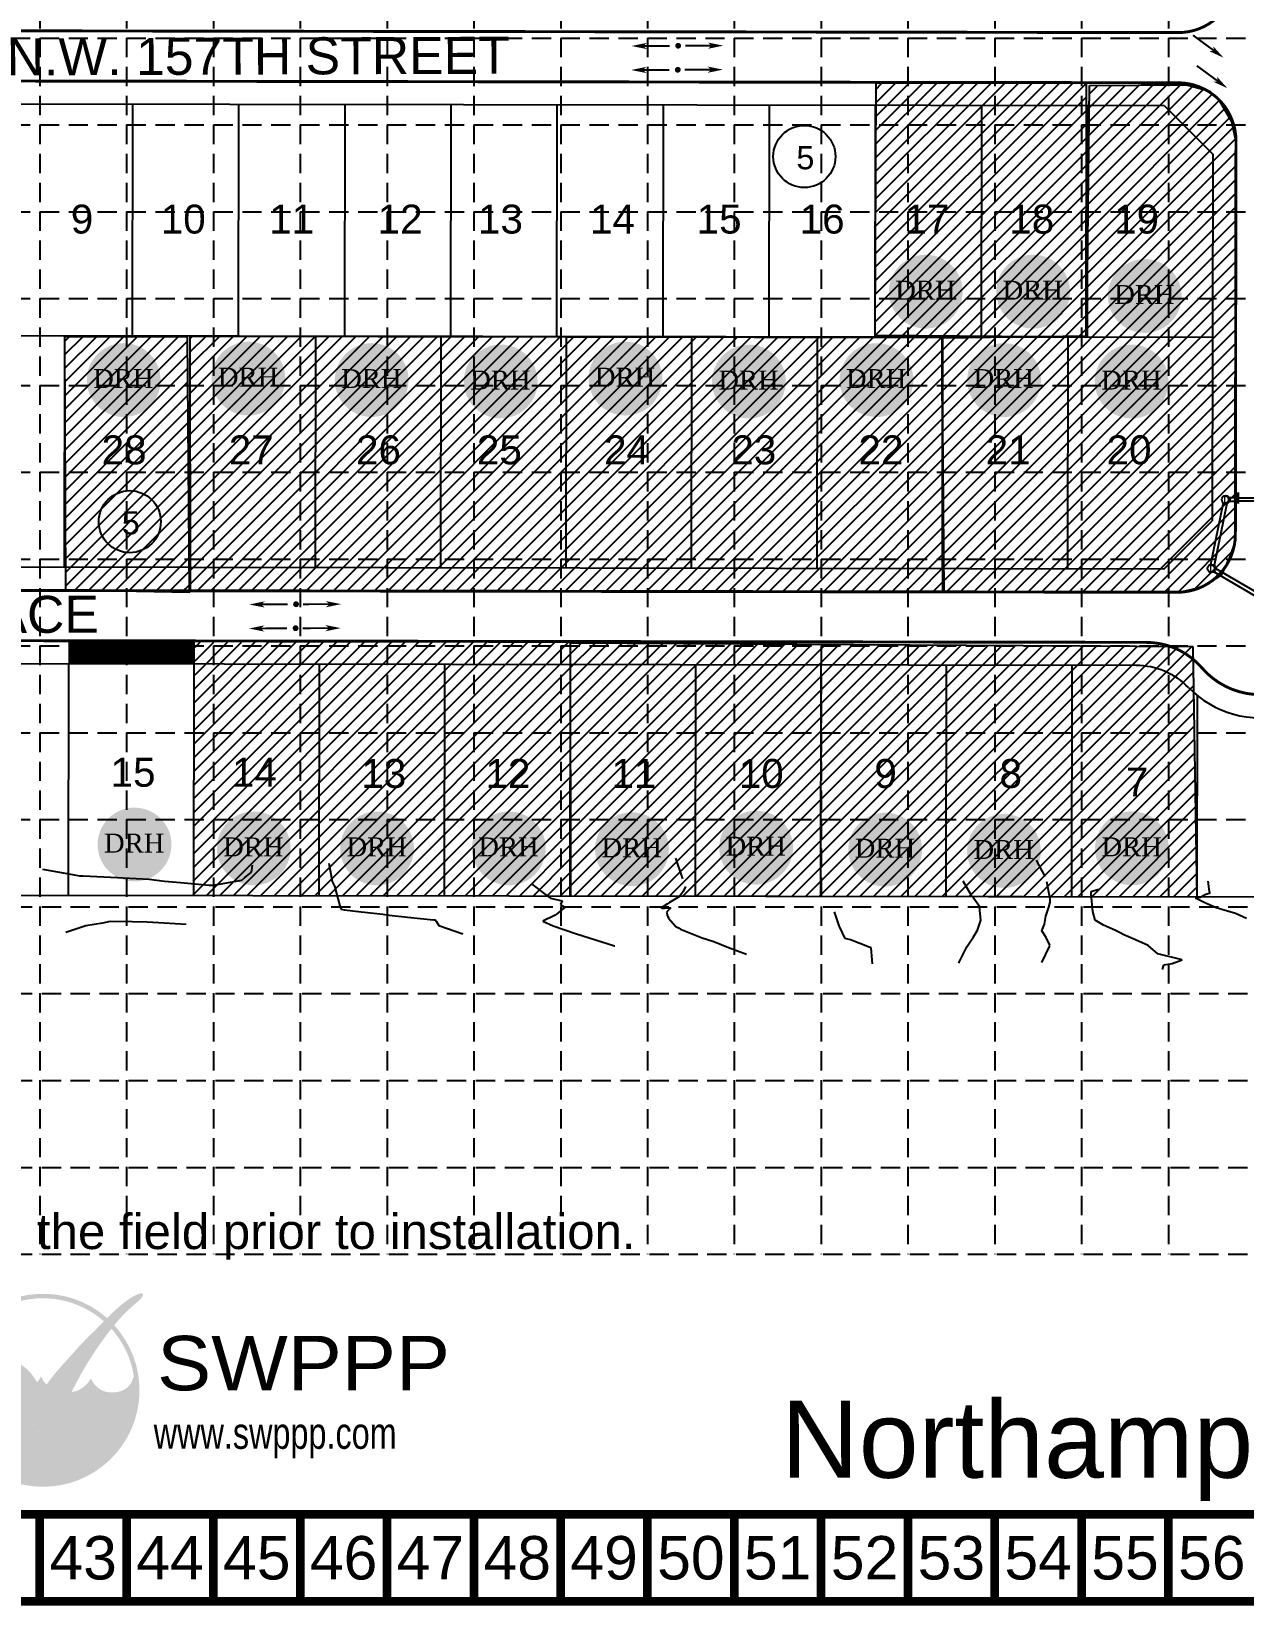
# Model space of a CAD drawing. Extents: x 626 to 3511, y 2890 to 4695.
# Drawn here: x 2559 to 3188, y 2890 to 3706 of the extents above; entities that cross this region are included whole.
import ezdxf
from ezdxf.enums import TextEntityAlignment as Align

# ---------------------------------------------------------------- set-up
doc = ezdxf.new("R2010")
doc.units = 0
doc.header["$LTSCALE"] = 100
doc.header["$MEASUREMENT"] = 0
doc.linetypes.add('HIDDEN', pattern=[0.375, 0.25, -0.125])
doc.layers.get('0').update_dxf_attribs({"linetype": 'CONTINUOUS'})
for name, color, linetype in [('$-BNDY2', 4, 'CONTINUOUS'), ('$-LOTS', 4, 'CONTINUOUS'), ('BASE', 7, 'CONTINUOUS'), ('DG-XCONTOURS', 9, 'CONTINUOUS'), ('DG-XIDX_CONTOURS', 2, 'CONTINUOUS'), ('DR HORTON LOGO', 1, 'CONTINUOUS'), ('EROSION CONTROL BLANKET', 94, 'CONTINUOUS'), ('FGC-STNAMES', 7, 'CONTINUOUS'), ('GRID', 254, 'HIDDEN'), ('LEGEND', 7, 'CONTINUOUS'), ('LOGO', 7, 'CONTINUOUS'), ('P-P', 3, 'CONTINUOUS'), ('PDG-ARROWS', 250, 'CONTINUOUS'), ('PSW-LOTNUM', 7, 'CONTINUOUS'), ('PSWDG-XSD', 201, 'CONTINUOUS'), ('SODDED LOT', 2, 'CONTINUOUS')]:
    doc.layers.add(name, color=color, linetype=linetype)
doc.layers.get('0').freeze()
doc.styles.add('DRHorton', font='dutcheb.ttf')
doc.styles.add("L200'", font='ARIAL.TTF', dxfattribs={"height": 0.001969})
doc.styles.add('LOGO1', font='ROCKEB.TTF', dxfattribs={"height": 25})
doc.styles.add('ROMANS', font='romans.shx', dxfattribs={"width": 0.67})
doc.styles.get("Standard").update_dxf_attribs({"font": 'ARIAL.TTF'})

# ---------------------------------------------------------------- blocks, each defined once
blk = doc.blocks.new('DRHorton')
h = blk.add_hatch(color=1)
h.paths.add_polyline_path([(78.7, 25.78, 1), (40.43, 25.78, 1)])
h.paths.add_polyline_path([(42.33, 17.91), (76.5, 17.91), (76.5, 34.87), (42.33, 34.87)], flags=24)
at = {"layer": 'BASE', "color": 176, "style": 'DRHorton'}
blk.add_text('DRH', height=9.814, dxfattribs=at).set_placement((59.39, 21.64), align=Align.CENTER)
blk = doc.blocks.new('A$C11115995')
at = {"const_width": 1}
blk.add_lwpolyline([(1.63, 19.75), (1.63, 5)], dxfattribs=at)
blk.add_solid([(1.63, 0), (0, 8), (3.25, 8), (1.63, 6)])
blk = doc.blocks.new('new block')
at = {"layer": 'PDG-ARROWS', "color": 7, "const_width": 1.5, "elevation": 21364}
for points in [[(2893.93, 3698.17, 1), (2895.32, 3698.72, 1)], [(2893.71, 3685.73, 1), (2895.11, 3686.27, 1)], [(2695.85, 3408.77, 1), (2697.25, 3409.32, 1)], [(2695.63, 3396.33, 1), (2697.03, 3396.88, 1)]]:
    blk.add_lwpolyline(points, format="xyb", close=True, dxfattribs=at)
at = {"layer": 'PDG-ARROWS', "color": 7}
for p, rotation in [((2870.46, 3699.95, 21364), 270.1743983256627), ((2918.03, 3696.89, 21364), 90.17439832566268), ((2870.24, 3687.5, 21364), 270.1743983256627), ((2917.81, 3684.44, 21364), 90.17439832566268), ((2672.38, 3410.55, 21364), 270.1743983256627), ((2719.95, 3407.49, 21364), 90.17439832566268), ((2672.16, 3398.1, 21364), 270.1743983256627), ((2719.73, 3395.05, 21364), 90.17439832566268)]:
    blk.add_blockref('A$C11115995', p, dxfattribs=dict(at, rotation=rotation))
blk = doc.blocks.new('new logo')
at = {"layer": 'LOGO'}
h = blk.add_hatch(color=170, dxfattribs=at)
h.paths.add_polyline_path([(67.43, 44.06), (66.82, 44.7), (66.35, 45.25), (65.96, 45.76), (65.54, 46.4), (65.09, 47.19), (64.7, 47.94), (64.44, 48.47), (64.18, 49.02), (63.92, 49.58), (63.67, 50.15), (63.31, 50.99), (62.9, 52), (62.6, 52.78), (62.42, 53.27), (62.25, 53.75), (62.07, 54.23), (61.88, 54.72), (61.69, 55.22), (61.48, 55.74), (61.26, 56.27), (61.03, 56.81), (60.78, 57.37), (60.52, 57.93), (60.25, 58.5), (59.96, 59.07), (59.66, 59.64), (59.34, 60.2), (59.02, 60.77), (58.68, 61.32), (58.34, 61.87), (57.99, 62.4), (57.64, 62.91), (57.29, 63.4), (56.95, 63.87), (56.61, 64.32), (56.27, 64.74), (55.93, 65.14), (55.58, 65.53), (55.23, 65.91), (54.91, 66.23), (53.98, 66.22), (52.92, 66.33), (52.05, 66.5), (51.45, 66.64), (50.85, 66.81), (50.26, 67.01), (49.41, 67.35), (48.33, 67.91), (47.34, 68.56), (46.46, 69.26), (45.69, 70.02), (45.01, 70.79), (44.44, 71.52), (43.98, 72.16), (43.6, 72.69), (43.42, 72.95), (43.25, 73.18), (43.1, 73.38), (42.96, 73.53), (42.85, 73.65), (42.75, 73.73), (42.66, 73.76), (42.59, 73.76), (42.53, 73.71), (42.48, 73.63), (42.43, 73.52), (42.38, 73.38), (42.33, 73.22), (42.19, 72.76), (41.96, 72.1), (41.67, 71.46), (41.36, 70.91), (40.98, 70.34), (40.53, 69.77), (40.01, 69.21), (39.42, 68.67), (38.77, 68.17), (38.06, 67.7), (37.31, 67.27), (36.53, 66.9), (35.73, 66.59), (34.88, 66.34), (33.96, 66.14), (32.97, 65.99), (31.89, 65.9), (30.76, 65.86), (29.65, 65.89), (28.59, 65.97), (27.62, 66.13), (26.71, 66.36), (25.83, 66.67), (24.95, 67.08), (24.08, 67.58), (23.21, 68.18), (22.36, 68.88), (21.76, 69.47), (21.37, 69.89), (20.98, 70.36), (20.61, 70.88), (20.24, 71.46), (19.89, 72.13), (19.54, 72.89), (19.19, 73.77), (18.85, 74.77, -0.595729), (106.28, 106.77), (106.97, 107.48), (107.53, 108.05), (108.12, 108.64, 37.93689), (112.29, 104.53), (112.05, 104.24), (111.57, 103.66), (111.09, 103.06), (110.61, 102.47, -0.146449), (123.57, 75.01), (123.33, 74.47), (123.13, 73.97), (122.94, 73.5), (122.77, 73.07), (122.51, 72.4), (122.22, 71.72), (121.9, 71.1), (121.52, 70.53), (121.11, 70), (120.66, 69.51), (120.15, 69.03), (119.62, 68.57), (119.04, 68.14), (118.44, 67.73), (117.81, 67.36), (117.15, 67.03), (116.47, 66.74), (115.76, 66.49), (115.03, 66.28), (114.28, 66.11), (113.5, 65.97), (112.72, 65.88), (111.92, 65.82), (111.11, 65.8), (110.29, 65.82), (109.44, 65.89), (108.56, 66.01), (107.66, 66.19), (106.75, 66.43), (105.88, 66.73), (105.05, 67.1), (104.26, 67.53), (103.5, 68.04), (102.78, 68.61), (102.07, 69.26), (101.4, 69.96), (100.78, 70.68), (100.24, 71.38), (99.83, 72.02), (99.55, 72.52), (99.4, 72.79), (99.26, 73.03), (99.13, 73.24), (99.02, 73.4), (98.92, 73.52), (98.82, 73.58), (98.72, 73.6), (98.63, 73.58), (98.54, 73.51), (98.45, 73.42), (98.36, 73.3), (98.26, 73.16), (98.17, 73), (98.06, 72.83), (97.8, 72.39), (97.42, 71.81), (96.93, 71.14), (96.41, 70.55), (95.93, 70.06), (95.41, 69.58), (94.84, 69.11), (94.21, 68.65), (93.52, 68.19), (92.75, 67.74), (91.9, 67.28), (90.95, 66.85), (90.08, 66.57), (89.39, 66.39), (88.62, 66.22), (87.78, 66.08), (87.59, 65.61), (87.38, 65.07), (87.13, 64.45), (86.86, 63.76), (86.57, 63), (86.26, 62.19), (85.94, 61.33), (85.6, 60.44), (85.25, 59.53), (84.91, 58.59), (84.56, 57.66), (84.21, 56.72), (83.87, 55.8), (83.53, 54.89), (83.21, 54.02), (82.9, 53.18), (82.61, 52.38), (82.34, 51.64), (82.09, 50.96), (81.86, 50.33), (81.65, 49.76), (81.33, 48.95), (80.94, 48.06), (80.54, 47.29), (80.1, 46.58), (79.62, 45.94), (79.13, 45.36), (78.61, 44.81), (78.1, 44.32), (77.57, 43.87), (77.04, 43.47), (76.48, 43.12), (75.9, 42.81), (75.31, 42.55), (74.58, 42.28), (73.74, 42.05), (72.97, 41.94), (72.25, 41.93), (71.55, 42.04), (70.87, 42.22), (70.06, 42.5), (69.36, 42.77), (68.67, 43.11), (68.04, 43.53)])
h.paths.add_polyline_path([(71.76, 72.04), (70.7, 73.9), (70.07, 75.23), (69.69, 74.29), (68.67, 72.59), (67.85, 71.67), (67.95, 71.51), (68.11, 71.24), (68.27, 70.99), (68.41, 70.76), (68.55, 70.55), (68.68, 70.37), (68.8, 70.21), (68.92, 70.07), (69.04, 69.95), (69.15, 69.84), (69.26, 69.75), (69.37, 69.67), (69.48, 69.59), (69.59, 69.52), (69.7, 69.46), (69.82, 69.41), (69.94, 69.36), (70.05, 69.32), (70.17, 69.28), (70.29, 69.25), (70.41, 69.22), (70.53, 69.2), (70.64, 69.18), (70.76, 69.17), (70.88, 69.16), (71, 69.15), (71.11, 69.15), (71.22, 69.16), (71.33, 69.17), (71.44, 69.19), (71.54, 69.21), (71.64, 69.24), (71.74, 69.27), (71.84, 69.31), (71.94, 69.35), (72.04, 69.4), (72.14, 69.45), (72.24, 69.51), (72.35, 69.58), (72.45, 69.65), (72.56, 69.72), (72.67, 69.81), (72.78, 69.9), (72.89, 70), (73, 70.1), (73.11, 70.21), (73.22, 70.34), (73.3, 70.42), (72.52, 71.08)], flags=17)
blk.add_hatch(color=240, dxfattribs=at).paths.add_polyline_path([(117.73, 117.3), (118.86, 118.16), (119.82, 118.88), (120.63, 119.47), (121.31, 119.95), (121.89, 120.34), (122.37, 120.64), (122.78, 120.89), (123.13, 121.1), (123.45, 121.27), (123.73, 121.42), (123.99, 121.55), (124.22, 121.67), (124.44, 121.77), (124.65, 121.85), (124.84, 121.93), (125.03, 122.01), (125.21, 122.09), (125.4, 122.16), (125.58, 122.23), (125.76, 122.3), (125.93, 122.37), (126.1, 122.44), (126.26, 122.49), (126.41, 122.55), (126.56, 122.6), (126.69, 122.64), (126.82, 122.67), (126.95, 122.71), (127.06, 122.73), (127.18, 122.76), (127.29, 122.78), (127.39, 122.79), (127.5, 122.8), (127.6, 122.81), (127.7, 122.82), (127.79, 122.82), (127.89, 122.82), (127.98, 122.82), (128.06, 122.81), (128.14, 122.8), (128.22, 122.79), (128.29, 122.78), (128.35, 122.76), (128.42, 122.74), (128.47, 122.72), (128.52, 122.7), (128.57, 122.67), (128.62, 122.64), (128.65, 122.61), (128.69, 122.57), (128.72, 122.53), (128.75, 122.49), (128.77, 122.44), (128.79, 122.39), (128.81, 122.34), (128.82, 122.28), (128.83, 122.21), (128.84, 122.14), (128.84, 122.07), (128.84, 122), (128.83, 121.92), (128.82, 121.84), (128.81, 121.76), (128.79, 121.68), (128.77, 121.6), (128.74, 121.52), (128.7, 121.44), (128.66, 121.35), (128.61, 121.26), (128.56, 121.16), (128.5, 121.06), (128.43, 120.95), (128.35, 120.83), (128.27, 120.7), (128.18, 120.57), (128.08, 120.42), (127.96, 120.27), (127.85, 120.12), (127.71, 119.96), (127.57, 119.79), (127.42, 119.62), (127.25, 119.44), (127.06, 119.24), (126.84, 119.03), (126.58, 118.79), (126.28, 118.52), (125.94, 118.21), (125.54, 117.86), (125.08, 117.47), (124.58, 117.04), (124.04, 116.57), (123.48, 116.08), (122.89, 115.57), (122.3, 115.05), (121.71, 114.53), (121.13, 114.01), (120.58, 113.5), (120.04, 112.99), (119.52, 112.49), (119.01, 111.99), (118.51, 111.49), (118.02, 110.99), (117.53, 110.47), (117.03, 109.94), (116.53, 109.4), (116.03, 108.85), (115.52, 108.29), (115.02, 107.71), (114.51, 107.14), (114.01, 106.56), (113.51, 105.98), (113.02, 105.4), (112.54, 104.82), (112.05, 104.24), (111.57, 103.66), (111.09, 103.06), (110.59, 102.44), (110.09, 101.8), (109.56, 101.13), (109.02, 100.43), (108.45, 99.68), (107.87, 98.9), (107.27, 98.1), (106.66, 97.27), (106.04, 96.43), (105.43, 95.59), (104.82, 94.74), (104.23, 93.91), (103.65, 93.08), (103.08, 92.27), (102.52, 91.46), (101.97, 90.65), (101.42, 89.84), (100.87, 89.01), (100.32, 88.18), (99.77, 87.33), (99.2, 86.45), (98.63, 85.56), (98.06, 84.66), (97.5, 83.76), (96.94, 82.87), (96.4, 81.99), (95.88, 81.13), (95.38, 80.29), (94.91, 79.49), (94.46, 78.72), (94.03, 77.96), (93.61, 77.23), (93.21, 76.5), (92.81, 75.77), (92.41, 75.04), (92.01, 74.29), (91.6, 73.54), (91.18, 72.77), (90.78, 72.02), (90.38, 71.27), (90, 70.56), (89.64, 69.88), (89.31, 69.25), (89.01, 68.69), (88.75, 68.19), (88.53, 67.74), (88.33, 67.32), (88.15, 66.92), (87.97, 66.52), (87.78, 66.08), (87.59, 65.61), (87.38, 65.07), (87.13, 64.45), (86.86, 63.76), (86.57, 63), (86.26, 62.19), (85.94, 61.33), (85.6, 60.44), (85.25, 59.53), (84.91, 58.59), (84.56, 57.66), (84.21, 56.72), (83.87, 55.8), (83.53, 54.89), (83.21, 54.02), (82.9, 53.18), (82.61, 52.38), (82.34, 51.64), (82.09, 50.96), (81.86, 50.33), (81.65, 49.76), (81.44, 49.23), (81.24, 48.75), (81.04, 48.29), (80.84, 47.87), (80.64, 47.48), (80.43, 47.11), (80.2, 46.75), (79.97, 46.41), (79.73, 46.09), (79.49, 45.78), (79.24, 45.49), (78.99, 45.21), (78.74, 44.95), (78.48, 44.69), (78.23, 44.45), (77.97, 44.21), (77.71, 43.99), (77.44, 43.78), (77.17, 43.58), (76.9, 43.39), (76.62, 43.21), (76.33, 43.04), (76.04, 42.89), (75.75, 42.75), (75.45, 42.62), (75.16, 42.5), (74.87, 42.39), (74.58, 42.29), (74.3, 42.2), (74.02, 42.13), (73.75, 42.07), (73.49, 42.02), (73.23, 41.98), (72.98, 41.95), (72.73, 41.94), (72.49, 41.93), (72.24, 41.94), (72.01, 41.97), (71.77, 42), (71.53, 42.05), (71.3, 42.11), (71.06, 42.17), (70.83, 42.24), (70.59, 42.32), (70.35, 42.4), (70.12, 42.48), (69.88, 42.57), (69.64, 42.66), (69.4, 42.76), (69.16, 42.87), (68.93, 42.98), (68.69, 43.11), (68.47, 43.25), (68.25, 43.39), (68.04, 43.55), (67.83, 43.72), (67.62, 43.9), (67.42, 44.09), (67.22, 44.28), (67.03, 44.49), (66.83, 44.69), (66.64, 44.9), (66.45, 45.13), (66.26, 45.36), (66.06, 45.62), (65.86, 45.91), (65.65, 46.23), (65.43, 46.59), (65.2, 47), (64.96, 47.45), (64.7, 47.94), (64.44, 48.47), (64.18, 49.02), (63.92, 49.58), (63.67, 50.15), (63.43, 50.71), (63.2, 51.26), (62.99, 51.78), (62.79, 52.29), (62.6, 52.78), (62.42, 53.27), (62.25, 53.75), (62.07, 54.23), (61.88, 54.72), (61.69, 55.22), (61.48, 55.74), (61.26, 56.27), (61.03, 56.81), (60.78, 57.37), (60.52, 57.93), (60.25, 58.5), (59.96, 59.07), (59.66, 59.64), (59.34, 60.2), (59.02, 60.77), (58.68, 61.32), (58.34, 61.87), (57.99, 62.4), (57.64, 62.91), (57.29, 63.4), (56.95, 63.87), (56.61, 64.32), (56.27, 64.74), (55.93, 65.14), (55.58, 65.53), (55.23, 65.91), (54.86, 66.28), (54.49, 66.65), (54.09, 67.01), (53.68, 67.39), (53.25, 67.76), (52.81, 68.14), (52.35, 68.52), (51.89, 68.9), (51.42, 69.28), (50.95, 69.66), (50.48, 70.04), (50.01, 70.41), (49.54, 70.78), (49.09, 71.13), (48.65, 71.47), (48.24, 71.8), (47.84, 72.11), (47.47, 72.4), (47.14, 72.66), (46.83, 72.9), (46.56, 73.11), (46.32, 73.3), (46.11, 73.47), (45.92, 73.63), (45.75, 73.78), (45.6, 73.92), (45.46, 74.05), (45.34, 74.18), (45.23, 74.31), (45.13, 74.44), (45.04, 74.56), (44.96, 74.69), (44.9, 74.82), (44.84, 74.96), (44.8, 75.1), (44.76, 75.24), (44.73, 75.39), (44.72, 75.54), (44.71, 75.69), (44.7, 75.84), (44.71, 75.99), (44.72, 76.15), (44.75, 76.3), (44.78, 76.45), (44.81, 76.6), (44.86, 76.75), (44.92, 76.9), (44.99, 77.06), (45.07, 77.23), (45.17, 77.4), (45.29, 77.59), (45.42, 77.8), (45.57, 78.01), (45.73, 78.24), (45.91, 78.48), (46.11, 78.73), (46.32, 78.99), (46.55, 79.26), (46.8, 79.54), (47.06, 79.83), (47.33, 80.13), (47.62, 80.43), (47.91, 80.73), (48.21, 81.04), (48.52, 81.34), (48.84, 81.64), (49.16, 81.93), (49.48, 82.21), (49.79, 82.48), (50.1, 82.74), (50.41, 82.98), (50.7, 83.21), (50.98, 83.42), (51.24, 83.62), (51.49, 83.79), (51.7, 83.95), (51.9, 84.08), (52.08, 84.19), (52.25, 84.29), (52.4, 84.38), (52.55, 84.45), (52.68, 84.51), (52.82, 84.56), (52.95, 84.61), (53.08, 84.64), (53.21, 84.67), (53.34, 84.69), (53.47, 84.7), (53.6, 84.7), (53.72, 84.69), (53.85, 84.68), (53.97, 84.65), (54.1, 84.62), (54.22, 84.58), (54.35, 84.54), (54.48, 84.48), (54.61, 84.43), (54.74, 84.36), (54.88, 84.3), (55.02, 84.23), (55.17, 84.15), (55.34, 84.06), (55.51, 83.97), (55.7, 83.86), (55.91, 83.73), (56.14, 83.59), (56.4, 83.42), (56.68, 83.23), (56.99, 83.01), (57.32, 82.78), (57.67, 82.53), (58.03, 82.27), (58.4, 81.99), (58.79, 81.71), (59.18, 81.42), (59.57, 81.13), (59.97, 80.83), (60.37, 80.53), (60.76, 80.22), (61.15, 79.91), (61.54, 79.59), (61.91, 79.27), (62.28, 78.93), (62.64, 78.6), (62.98, 78.25), (63.32, 77.9), (63.65, 77.54), (63.97, 77.17), (64.29, 76.79), (64.6, 76.4), (64.91, 76.01), (65.22, 75.6), (65.52, 75.19), (65.82, 74.78), (66.11, 74.37), (66.39, 73.96), (66.66, 73.57), (66.91, 73.18), (67.15, 72.81), (67.37, 72.45), (67.58, 72.12), (67.77, 71.8), (67.95, 71.51), (68.11, 71.24), (68.27, 70.99), (68.41, 70.76), (68.55, 70.55), (68.68, 70.37), (68.8, 70.21), (68.92, 70.07), (69.04, 69.95), (69.15, 69.84), (69.26, 69.75), (69.37, 69.67), (69.48, 69.59), (69.59, 69.52), (69.7, 69.46), (69.82, 69.41), (69.94, 69.36), (70.05, 69.32), (70.17, 69.28), (70.29, 69.25), (70.41, 69.22), (70.53, 69.2), (70.64, 69.18), (70.76, 69.17), (70.88, 69.16), (71, 69.15), (71.11, 69.15), (71.22, 69.16), (71.33, 69.17), (71.44, 69.19), (71.54, 69.21), (71.64, 69.24), (71.74, 69.27), (71.84, 69.31), (71.94, 69.35), (72.04, 69.4), (72.14, 69.45), (72.24, 69.51), (72.35, 69.58), (72.45, 69.65), (72.56, 69.72), (72.67, 69.81), (72.78, 69.9), (72.89, 70), (73, 70.1), (73.11, 70.21), (73.22, 70.34), (73.34, 70.47), (73.46, 70.61), (73.58, 70.77), (73.72, 70.94), (73.85, 71.12), (74, 71.32), (74.15, 71.53), (74.32, 71.77), (74.5, 72.01), (74.68, 72.27), (74.88, 72.55), (75.09, 72.84), (75.32, 73.15), (75.56, 73.46), (75.82, 73.79), (76.09, 74.14), (76.37, 74.49), (76.67, 74.87), (76.99, 75.25), (77.32, 75.65), (77.66, 76.07), (78.02, 76.5), (78.39, 76.95), (78.77, 77.42), (79.18, 77.91), (79.6, 78.4), (80.03, 78.92), (80.49, 79.45), (80.96, 80), (81.46, 80.56), (81.97, 81.13), (82.5, 81.72), (83.04, 82.31), (83.59, 82.91), (84.14, 83.51), (84.68, 84.1), (85.22, 84.68), (85.74, 85.25), (86.24, 85.81), (86.73, 86.35), (87.2, 86.89), (87.67, 87.41), (88.13, 87.94), (88.59, 88.46), (89.06, 88.98), (89.53, 89.52), (90.01, 90.05), (90.5, 90.6), (91, 91.16), (91.52, 91.73), (92.06, 92.31), (92.61, 92.9), (93.18, 93.5), (93.77, 94.12), (94.38, 94.75), (95.01, 95.39), (95.64, 96.03), (96.28, 96.68), (96.92, 97.32), (97.56, 97.96), (98.19, 98.58), (98.8, 99.19), (99.39, 99.77), (99.96, 100.34), (100.52, 100.9), (101.07, 101.45), (101.61, 101.98), (102.14, 102.52), (102.66, 103.05), (103.19, 103.59), (103.72, 104.13), (104.25, 104.67), (104.78, 105.23), (105.32, 105.78), (105.86, 106.34), (106.41, 106.91), (106.97, 107.48), (107.53, 108.05), (108.11, 108.62), (108.69, 109.2), (109.27, 109.77), (109.86, 110.34), (110.45, 110.91), (111.04, 111.47), (111.62, 112.02), (112.2, 112.56), (112.77, 113.1), (113.35, 113.62), (113.95, 114.16), (114.58, 114.71), (115.26, 115.3), (116.01, 115.91), (116.82, 116.58)])
at = {"layer": 'LOGO', "style": 'LOGO1'}
for s, height, width, p in [('SWPPP', 31.324, 1.115, (136.96, 67.05)), ('www.swppp.com', 18.1118, 0.77, (135.01, 33.35))]:
    blk.add_text(s, height=height, dxfattribs=dict(at, width=width)).set_placement(p)

msp = doc.modelspace()

# ---------------------------------------------------------------- hatches: boundary and pattern name
at = {"layer": 'SODDED LOT'}
h = msp.add_hatch(dxfattribs=at)
h.set_pattern_fill('ANSI31', color=256, scale=40, style=0)
h.paths.add_polyline_path([(2997, 3678.88), (2996.49, 3548.42), (3106.05, 3547.65), (3106.26, 3679.18)])
h = msp.add_hatch(dxfattribs=at)
h.set_pattern_fill('ANSI31', color=256, scale=40, style=0)
h.paths.add_polyline_path([(3107.83, 3677.92), (3158.06, 3678.25), (3170.11, 3674.91), (3175.13, 3669.89), (3181.49, 3659.18), (3183.5, 3649.47), (3183.5, 3442.28), (3180.49, 3433.57), (3176.14, 3424.2), (3166.43, 3417.84), (3154.04, 3415.16), (3032.49, 3415.16), (3031.49, 3547.04), (3106.49, 3548.05)])
h = msp.add_hatch(dxfattribs=at)
h.set_pattern_fill('ANSI31', color=256, scale=40, style=0)
h.paths.add_polyline_path([(3031.35, 3547.21), (3031.55, 3415.27), (2641.89, 3416.07), (2641.73, 3548)])
h = msp.add_hatch(dxfattribs=at)
h.set_pattern_fill('ANSI31', color=256, scale=40, style=0)
h.paths.add_polyline_path([(2576.51, 3547.64), (2577.05, 3416.44), (2641.35, 3415.36), (2640.26, 3547.64)])
h = msp.add_hatch(dxfattribs=at)
h.set_pattern_fill('ANSI31', color=256, scale=40, style=0)
h.paths.add_polyline_path([(2838.66, 3390.21), (2644.34, 3389.35), (2643.22, 3258.37), (2838.3, 3257.94)])
h = msp.add_hatch(dxfattribs=at)
h.set_pattern_fill('ANSI31', color=256, scale=40, style=0)
h.paths.add_polyline_path([(3161.56, 3387), (2838.64, 3388.83), (2838.89, 3258), (3163.59, 3257.42)])

# ---------------------------------------------------------------- linework, layer by layer
at = {"layer": '$-BNDY2', "color": 7}
msp.add_line((3394.91, 3256.9), (1786.15, 3259.32), dxfattribs=at)
at = {"layer": '$-LOTS', "color": 7}
for p, q in [((3146.76, 3667.27), (2131.76, 3668.8)), ((2611.76, 3668.08), (2611.58, 3548.08)), ((2666.76, 3668), (2666.58, 3548)), ((2721.76, 3667.91), (2721.58, 3547.91)), ((2776.76, 3667.83), (2776.58, 3547.83)), ((2831.76, 3667.75), (2831.58, 3547.75)), ((2886.76, 3667.66), (2886.58, 3547.66)), ((2941.76, 3667.58), (2941.58, 3547.58)), ((2996.76, 3667.5), (2996.58, 3547.5)), ((3051.76, 3667.42), (3051.58, 3547.42)), ((3106.76, 3667.33), (3106.58, 3547.33)), ((3146.76, 3667.27), (3171.72, 3642.24)), ((3171.72, 3642.24), (3171.44, 3452.24)), ((3171.58, 3547.24), (2106.58, 3548.84)), ((2576.58, 3548.13), (2576.4, 3428.13)), ((2641.58, 3548.03), (2641.4, 3428.03)), ((2706.58, 3547.94), (2706.4, 3427.94)), ((2771.58, 3547.84), (2771.4, 3427.84)), ((2836.58, 3547.74), (2836.4, 3427.74)), ((2901.58, 3547.64), (2901.4, 3427.64)), ((2966.58, 3547.54), (2966.4, 3427.54)), ((3031.58, 3547.45), (3031.4, 3427.45)), ((3096.58, 3547.35), (3096.4, 3427.35)), ((3146.4, 3427.27), (3171.44, 3452.24)), ((3146.4, 3427.27), (2131.4, 3428.8)), ((3132.05, 3377.3), (2002.6, 3378.99)), ((2578.58, 3378.13), (2578.4, 3258.13)), ((2643.58, 3378.03), (2643.4, 3258.03)), ((2708.58, 3377.93), (2708.4, 3257.93)), ((2773.58, 3377.83), (2773.4, 3257.83)), ((2838.58, 3377.74), (2838.4, 3257.74)), ((2903.58, 3377.64), (2903.4, 3257.64)), ((2968.58, 3377.54), (2968.4, 3257.54)), ((3033.58, 3377.44), (3033.4, 3257.44)), ((3098.58, 3377.35), (3098.4, 3257.35)), ((3163.55, 3361.86), (3163.4, 3257.25))]:
    msp.add_line(p, q, dxfattribs=at)
for centre, radius, start, end in [((3196.36, 3402.2), 52, 224.34089, 45.48688), ((3132, 3339.3), 38, 44.34089, 89.91389)]:
    msp.add_arc(centre, radius, start, end, dxfattribs=at)
at = {"layer": 'BASE', "const_width": 4.5}
for points in [[(628.71, 2892.46), (3508.71, 2892.46), (3508.71, 4692.46), (628.71, 4692.46)], [(673.71, 2937.46), (3463.71, 2937.46), (3463.71, 4647.46), (673.71, 4647.46)]]:
    msp.add_lwpolyline(points, close=True, dxfattribs=at)
for points in [[(2563.71, 2892.46), (2563.71, 2937.46)], [(2608.71, 2892.46), (2608.71, 2937.46)], [(2653.71, 2892.46), (2653.71, 2937.46)], [(2698.71, 2892.46), (2698.71, 2937.46)], [(2743.71, 2892.46), (2743.71, 2937.46)], [(2788.71, 2892.46), (2788.71, 2937.46)], [(2833.71, 2892.46), (2833.71, 2937.46)], [(2878.71, 2892.46), (2878.71, 2937.46)], [(2923.71, 2892.46), (2923.71, 2937.46)], [(2968.71, 2892.46), (2968.71, 2937.46)], [(3013.71, 2892.46), (3013.71, 2937.46)], [(3058.71, 2892.46), (3058.71, 2937.46)], [(3103.71, 2892.46), (3103.71, 2937.46)], [(3148.71, 2892.46), (3148.71, 2937.46)]]:
    msp.add_lwpolyline(points, dxfattribs=at)
at = {"layer": 'DG-XCONTOURS', "color": 43}
for p, q in [((2565.11, 3271.71, 1153), (2580.72, 3268.93, 1153)), ((2673.25, 3269.98, 1153), (2673.58, 3271.05, 1153)), ((2673.58, 3271.05, 1153), (2674.02, 3273.78, 1153)), ((2713.52, 3274.94, 1153), (2715.27, 3265.38, 1153)), ((2893.23, 3277.41, 1151), (2896.94, 3266.76, 1151)), ((3084.85, 3267.95, 1148), (3080.31, 3276.36, 1148)), ((2580.72, 3268.93, 1153), (2584.36, 3268.36, 1153)), ((2584.36, 3268.36, 1153), (2586.24, 3268.25, 1153)), ((2586.24, 3268.25, 1153), (2603.97, 3267.41, 1153)), ((2603.97, 3267.41, 1153), (2606.93, 3267.25, 1153)), ((2606.93, 3267.25, 1153), (2620.38, 3266.67, 1153)), ((2620.38, 3266.67, 1153), (2628.42, 3265.63, 1153)), ((2628.42, 3265.63, 1153), (2636.63, 3264.79, 1153)), ((2636.63, 3264.79, 1153), (2651.58, 3263.46, 1153)), ((2651.58, 3263.46, 1153), (2652.88, 3263.55, 1153)), ((2652.88, 3263.55, 1153), (2653.75, 3263.55, 1153)), ((2653.75, 3263.55, 1153), (2668.51, 3266.11, 1153)), ((2668.51, 3266.11, 1153), (2670.09, 3267.53, 1153)), ((2670.09, 3267.53, 1153), (2673.25, 3269.98, 1153)), ((2715.27, 3265.38, 1153), (2716.5, 3263.01, 1153)), ((2716.5, 3263.01, 1153), (2719.29, 3252.85, 1153)), ((2818.51, 3264.1, 1152), (2825.41, 3259.05, 1152)), ((2898.37, 3262.87, 1151), (2897.19, 3260.22, 1151)), ((3045.48, 3260.14, 1149), (3042.28, 3265.62, 1149)), ((3087.51, 3256.4, 1148), (3085.71, 3265.26, 1148)), ((3169.97, 3260.18, 1146), (3169.35, 3265.55, 1146)), ((2825.41, 3259.05, 1152), (2828.47, 3256.67, 1152)), ((2828.47, 3256.67, 1152), (2834.4, 3255.43, 1152)), ((2834.4, 3255.43, 1152), (2833.57, 3253.53, 1152)), ((2890.09, 3254.45, 1151), (2889.15, 3253.86, 1151)), ((2895.29, 3257.64, 1151), (2890.09, 3254.45, 1151)), ((2897.19, 3260.22, 1151), (2895.29, 3257.64, 1151)), ((3046.43, 3258.44, 1149), (3045.48, 3260.14, 1149)), ((3046.63, 3257.97, 1149), (3046.43, 3258.44, 1149)), ((3046.85, 3257.7, 1149), (3046.63, 3257.97, 1149)), ((3047.33, 3257.19, 1149), (3046.85, 3257.7, 1149)), ((3050.83, 3252.41, 1149), (3047.33, 3257.19, 1149)), ((3086.81, 3252.14, 1148), (3087.43, 3254.67, 1148)), ((3087.43, 3254.67, 1148), (3087.51, 3256.4, 1148)), ((3108.65, 3260.25, 1147), (3109.12, 3260.42, 1147)), ((3108.67, 3258.82, 1147), (3108.65, 3260.25, 1147)), ((3109.56, 3249.79, 1147), (3108.67, 3258.82, 1147)), ((3109.12, 3260.42, 1147), (3112.53, 3261.39, 1147)), ((3162.71, 3256.72, 1146), (3165.21, 3257.23, 1146)), ((3165.2, 3255.59, 1146), (3162.71, 3256.72, 1146)), ((3167.24, 3254.57, 1146), (3165.2, 3255.59, 1146)), ((3165.21, 3257.23, 1146), (3168.09, 3258.75, 1146)), ((3173.43, 3251.81, 1146), (3167.24, 3254.57, 1146)), ((3168.09, 3258.75, 1146), (3170.28, 3259.54, 1146)), ((3170.28, 3259.54, 1146), (3169.97, 3260.18, 1146)), ((2719.29, 3252.85, 1153), (2719.69, 3251.35, 1153)), ((2719.69, 3251.35, 1153), (2719.79, 3251.01, 1153)), ((2719.79, 3251.01, 1153), (2721.75, 3250.75, 1153)), ((2721.75, 3250.75, 1153), (2730.34, 3249.63, 1153)), ((2730.34, 3249.63, 1153), (2732.1, 3249.54, 1153)), ((2732.1, 3249.54, 1153), (2741.56, 3248.4, 1153)), ((2741.56, 3248.4, 1153), (2744.76, 3247.9, 1153)), ((2744.76, 3247.9, 1153), (2754.4, 3246.9, 1153)), ((2754.4, 3246.9, 1153), (2767.8, 3245.47, 1153)), ((2830.53, 3247.73, 1152), (2824.38, 3244.91, 1152)), ((2830.81, 3247.93, 1152), (2830.53, 3247.73, 1152)), ((2831.43, 3248.24, 1152), (2830.81, 3247.93, 1152)), ((2834.5, 3250.83, 1152), (2831.43, 3248.24, 1152)), ((2833.57, 3253.53, 1152), (2836.06, 3252.13, 1152)), ((2836.06, 3252.13, 1152), (2834.5, 3250.83, 1152)), ((2889.15, 3253.86, 1151), (2885.84, 3251.74, 1151)), ((2885.84, 3251.74, 1151), (2886.27, 3251.59, 1151)), ((2886.27, 3251.59, 1151), (2887.54, 3251.62, 1151)), ((2887.54, 3251.62, 1151), (2888.78, 3251.76, 1151)), ((2889.35, 3250.43, 1151), (2888.6, 3249.47, 1151)), ((2888.6, 3249.47, 1151), (2888.71, 3249.11, 1151)), ((2888.71, 3249.11, 1151), (2888.96, 3247.97, 1151)), ((2888.78, 3251.76, 1151), (2890.47, 3251.75, 1151)), ((2888.96, 3247.97, 1151), (2889.66, 3246.3, 1151)), ((2890.73, 3251.78, 1151), (2889.35, 3250.43, 1151)), ((2889.66, 3246.3, 1151), (2893.36, 3242.04, 1151)), ((2890.47, 3251.75, 1151), (2890.73, 3251.78, 1151)), ((3051.22, 3248.57, 1149), (3050.83, 3252.41, 1149)), ((3051.43, 3245.26, 1149), (3051.22, 3248.57, 1149)), ((3084.48, 3243.34, 1148), (3085.15, 3247.39, 1148)), ((3085.15, 3247.39, 1148), (3086.81, 3252.14, 1148)), ((3110.77, 3245.4, 1147), (3109.56, 3249.79, 1147)), ((3183.44, 3248.81, 1146), (3173.43, 3251.81, 1146)), ((3189.24, 3246.14, 1146), (3183.44, 3248.81, 1146)), ((2587.56, 3242.43, 1154), (2577.26, 3238.89, 1154)), ((2596.2, 3243.85, 1154), (2587.56, 3242.43, 1154)), ((2600.24, 3244.58, 1154), (2596.2, 3243.85, 1154)), ((2611.58, 3244.4, 1154), (2600.24, 3244.58, 1154)), ((2619.36, 3244.31, 1154), (2611.58, 3244.4, 1154)), ((2628.18, 3243.77, 1154), (2619.36, 3244.31, 1154)), ((2639.57, 3243.1, 1154), (2628.18, 3243.77, 1154)), ((2767.8, 3245.47, 1153), (2768.82, 3245.43, 1153)), ((2768.82, 3245.43, 1153), (2768.86, 3245.31, 1153)), ((2768.86, 3245.31, 1153), (2769.15, 3244.79, 1153)), ((2769.15, 3244.79, 1153), (2770.64, 3242.64, 1153)), ((2770.64, 3242.64, 1153), (2783.04, 3238.26, 1153)), ((2824.38, 3244.91, 1152), (2829.81, 3242.4, 1152)), ((2829.81, 3242.4, 1152), (2841.32, 3238.41, 1152)), ((2841.32, 3238.41, 1152), (2845.16, 3237.24, 1152)), ((2893.36, 3242.04, 1151), (2895.12, 3241.12, 1151)), ((2895.12, 3241.12, 1151), (2895.86, 3240.72, 1151)), ((2895.86, 3240.72, 1151), (2906.97, 3236.24, 1151)), ((3047.72, 3236.77, 1149), (3049.68, 3240.1, 1149)), ((3049.68, 3240.1, 1149), (3051.43, 3245.26, 1149)), ((3083.19, 3239.85, 1148), (3084.48, 3243.34, 1148)), ((3085.32, 3236.38, 1148), (3083.19, 3239.85, 1148)), ((3115.08, 3242.69, 1147), (3110.77, 3245.4, 1147)), ((3120.87, 3240.2, 1147), (3115.08, 3242.69, 1147)), ((3123.29, 3238.9, 1147), (3120.87, 3240.2, 1147)), ((3125.6, 3237.7, 1147), (3123.29, 3238.9, 1147)), ((2845.16, 3237.24, 1152), (2861.56, 3232.05, 1152)), ((2861.56, 3232.05, 1152), (2861.78, 3231.97, 1152)), ((2906.97, 3236.24, 1151), (2913.16, 3234.23, 1151)), ((2913.16, 3234.23, 1151), (2920.65, 3231.21, 1151)), ((2920.65, 3231.21, 1151), (2929.96, 3227.72, 1151)), ((3040.23, 3223.55, 1149), (3044.24, 3231.6, 1149)), ((3044.24, 3231.6, 1149), (3047.72, 3236.77, 1149)), ((3083.06, 3223.48, 1148), (3087.09, 3231.66, 1148)), ((3087.26, 3232.33, 1148), (3085.32, 3236.38, 1148)), ((3087.09, 3231.66, 1148), (3087.3, 3231.98, 1148)), ((3087.39, 3232.14, 1148), (3087.26, 3232.33, 1148)), ((3087.3, 3231.98, 1148), (3087.39, 3232.14, 1148)), ((3131.74, 3235.21, 1147), (3125.6, 3237.7, 1147)), ((3138.31, 3232.22, 1147), (3131.74, 3235.21, 1147)), ((3143.3, 3227.86, 1147), (3138.31, 3232.22, 1147)), ((3040.06, 3223.11, 1149), (3040.23, 3223.55, 1149)), ((3155.85, 3224.74, 1147), (3143.3, 3227.86, 1147)), ((3145.57, 3219.86, 1147), (3146.39, 3222.12, 1147)), ((3146.39, 3222.12, 1147), (3150.65, 3222.86, 1147)), ((3150.65, 3222.86, 1147), (3155.85, 3224.74, 1147))]:
    msp.add_line(p, q, dxfattribs=at)
at = {"layer": 'DG-XIDX_CONTOURS', "color": 43}
for p, q in [((2978.01, 3242.49, 1150), (2975.7, 3249.73, 1150)), ((2978.35, 3241.74, 1150), (2978.01, 3242.49, 1150)), ((2981.12, 3235.81, 1150), (2978.35, 3241.74, 1150)), ((2984, 3235.2, 1150), (2981.12, 3235.81, 1150)), ((2993.57, 3231.43, 1150), (2984, 3235.2, 1150)), ((2994.7, 3230.94, 1150), (2993.57, 3231.43, 1150)), ((2995.36, 3222.73, 1150), (2994.7, 3230.94, 1150))]:
    msp.add_line(p, q, dxfattribs=at)
at = {"layer": 'DR HORTON LOGO', "color": 7}
msp.add_circle((2610.36, 3451.84, -3298.91), 16.09, dxfattribs=at)
at = {"layer": 'EROSION CONTROL BLANKET', "const_width": 12}
msp.add_lwpolyline([(2578.54, 3384.44, 0.002395), (2644.15, 3384)], format="xyb", dxfattribs=at)
at = {"layer": 'GRID', "color": 252, "linetype": 'HIDDEN', "ltscale": 0.4}
for p, q in [((2563.71, 4647.46), (2563.71, 3072.26)), ((2608.71, 4647.46), (2608.71, 3072.26)), ((2653.71, 4647.46), (2653.71, 3072.26)), ((2698.71, 4647.46), (2698.71, 3072.26)), ((2743.71, 4647.46), (2743.71, 3072.26)), ((2788.71, 4647.46), (2788.71, 3072.26)), ((2833.71, 4647.46), (2833.71, 3072.26)), ((2878.71, 4647.46), (2878.71, 3072.26)), ((2923.71, 4647.46), (2923.71, 3072.26)), ((2968.71, 4647.46), (2968.71, 3072.26)), ((3013.71, 4647.46), (3013.71, 3072.26)), ((3058.71, 4647.46), (3058.71, 3072.26)), ((3103.71, 4647.46), (3103.71, 3072.26)), ((3148.71, 4647.46), (3148.71, 3072.26)), ((673.71, 3702.46), (3463.71, 3702.46)), ((673.71, 3657.46), (3463.71, 3657.46)), ((673.71, 3612.46), (3463.71, 3612.46)), ((673.71, 3567.46), (3463.71, 3567.46)), ((673.71, 3522.46), (3463.71, 3522.46)), ((673.71, 3477.46), (3463.71, 3477.46)), ((673.71, 3432.46), (3463.71, 3432.46)), ((673.71, 3387.46), (3463.71, 3387.46)), ((673.71, 3342.46), (3463.71, 3342.46)), ((673.71, 3297.46), (3463.71, 3297.46)), ((674.72, 3252.26), (3464.72, 3252.26)), ((674.72, 3207.26), (3464.72, 3207.26)), ((674.72, 3162.26), (3464.72, 3162.26)), ((674.72, 3117.26), (3464.72, 3117.26)), ((674.72, 3072.26), (3464.72, 3072.26))]:
    msp.add_line(p, q, dxfattribs=at)
at = {"layer": 'P-P', "color": 7, "const_width": 1.5}
for points in [[(3184.05, 3862.22), (3183.86, 3735.22, -0.414214), (3153.82, 3705.26), (2124.82, 3706.81, -0.414214), (2094.86, 3736.86), (2095.02, 3838.85)], [(3234.64, 3390.58, -0.59121), (3166.06, 3376.09, 0.217888), (3137.33, 3389.29), (2002.62, 3390.99, 0.201513), (1966.89, 3376.05, -2.448775), (1966.97, 3432.05, 0.201513), (2002.66, 3416.99), (2038.38, 3416.94, 0.414214), (2068.43, 3446.89), (2068.74, 3650.89, 0.414214), (2038.78, 3680.94), (1986.78, 3681.02)]]:
    msp.add_lwpolyline(points, format="xyb", dxfattribs=at)
msp.add_lwpolyline([(3153.38, 3415.26, 0.414214), (3183.43, 3445.22), (3183.73, 3649.22, 0.414214), (3153.78, 3679.26), (2124.78, 3680.81, 0.414214), (2094.74, 3650.86), (2094.43, 3446.86, 0.414214), (2124.38, 3416.81)], format="xyb", close=True, dxfattribs=at)
at = {"layer": 'PSW-LOTNUM', "color": 7}
msp.add_circle((2960.02, 3641.04, -3298.91), 16.09, dxfattribs=at)
at = {"layer": 'PSWDG-XSD', "color": 5}
for p, q in [((3177.1, 3461.62), (3170.48, 3429.58)), ((3179.06, 3461.22), (3172.43, 3429.18)), ((3183.45, 3462.24), (3180.31, 3462.24)), ((3183.46, 3464.24), (3180.32, 3464.24)), ((3209.45, 3462.45), (3183.45, 3462.49)), ((3209.46, 3463.95), (3183.46, 3463.99)), ((3234.33, 3389.6), (3172.18, 3425.76)), ((3234.93, 3391.57), (3173.19, 3427.49))]:
    msp.add_line(p, q, dxfattribs=at)
at = {"layer": 'PSWDG-XSD', "color": 5, "const_width": 2}
msp.add_lwpolyline([(3184.45, 3461.23), (3184.46, 3467.11)], dxfattribs=at)
at = {"layer": 'PSWDG-XSD', "color": 5, "linetype": 'Continuous'}
for centre in [(3178.45, 3463.24), (3171.08, 3427.56)]:
    msp.add_circle(centre, 2.11, dxfattribs=at)
at = {"layer": 'SODDED LOT'}
for points in [[(2997, 3678.88), (2996.49, 3548.42), (3106.05, 3547.65), (3106.26, 3679.18)], [(3107.83, 3677.92), (3158.06, 3678.25), (3170.11, 3674.91), (3175.13, 3669.89), (3181.49, 3659.18), (3183.5, 3649.47), (3183.5, 3442.28), (3180.49, 3433.57), (3176.14, 3424.2), (3166.43, 3417.84), (3154.04, 3415.16), (3032.49, 3415.16), (3031.49, 3547.04), (3106.49, 3548.05)], [(3031.35, 3547.21), (3031.55, 3415.27), (2641.89, 3416.07), (2641.73, 3548)], [(2576.51, 3547.64), (2577.05, 3416.44), (2641.35, 3415.36), (2640.26, 3547.64)], [(3161.56, 3387), (2838.64, 3388.83), (2838.89, 3258), (3163.59, 3257.42)]]:
    msp.add_lwpolyline(points, close=True, dxfattribs=at)

# ---------------------------------------------------------------- block references
at = {"layer": 'DR HORTON LOGO', "color": 5}
for p in [(2963.39, 3545.24), (2963.39, 3545.24), (3019, 3545.24), (3019, 3545.24), (3076.87, 3542.99), (3076.87, 3542.99), (2547.66, 3499.43), (2547.66, 3499.43), (2612.3, 3500.18), (2612.3, 3500.18), (2676.18, 3499.43), (2676.18, 3499.43), (2743.06, 3498.68), (2743.06, 3498.68), (2807.7, 3500.18), (2807.7, 3500.18), (2871.7, 3498.67), (2871.7, 3498.67), (2937.84, 3499.42), (2937.84, 3499.42), (3003.97, 3499.42), (3003.97, 3499.42), (3070.11, 3498.67), (3070.11, 3498.67), (2553.26, 3258.74), (2615.06, 3256.75), (2615.06, 3256.75), (2678.97, 3256.75), (2678.97, 3256.75), (2747.28, 3256.75), (2747.28, 3256.75), (2811.1, 3256.32), (2811.1, 3256.32), (2875.45, 3257.13), (2942.37, 3256.12), (2942.37, 3256.12), (3003.92, 3255.42), (3003.92, 3255.42), (3070.25, 3256.82), (3070.25, 3256.82)]:
    msp.add_blockref('DRHorton', p, dxfattribs=at)
at = {"layer": 'EROSION CONTROL BLANKET', "xscale": 0.900000000000091, "yscale": 0.900000000000091, "zscale": 0.9000000000000341}
msp.add_blockref('new logo', (2501.27, 2941.39), dxfattribs=at)
at = {"layer": 'PDG-ARROWS', "color": 5}
msp.add_blockref('new block', (0, 0), dxfattribs=at)
at = {"layer": 'PDG-ARROWS', "color": 7, "rotation": 53.68044222440707}
for p in [(3176.4, 3690.88, 21364), (3178.38, 3675.09, 21364)]:
    msp.add_blockref('A$C11115995', p, dxfattribs=at)

# ---------------------------------------------------------------- texts
at = {"layer": 'BASE', "color": 7, "style": "L200'"}
msp.add_text('BMPs are not to scale; verify size/location/quantity in the field prior to installation.', height=18.2495, dxfattribs=at).set_placement((1960.09, 3074.92))
at = {"layer": 'BASE'}
for s, p in [('43', (2586.21, 2914.96)), ('44', (2631.21, 2914.96)), ('45', (2676.21, 2914.96)), ('46', (2721.21, 2914.96)), ('47', (2766.21, 2914.96)), ('48', (2811.21, 2914.96)), ('49', (2856.21, 2914.96)), ('50', (2901.21, 2914.96)), ('51', (2946.21, 2914.96)), ('52', (2991.21, 2914.96)), ('53', (3036.21, 2914.96)), ('54', (3081.21, 2914.96)), ('55', (3126.21, 2914.96)), ('56', (3171.21, 2914.96))]:
    msp.add_text(s, height=22.5, dxfattribs=at).set_placement(p, align=Align.MIDDLE_CENTER)
at = {"layer": 'FGC-STNAMES', "color": 7}
for s, p in [('N.W. 157TH STREET', (2546.57, 3683.07)), ('N.W. 157TH TERRACE', (2311.26, 3393.34))]:
    msp.add_text(s, height=19.2, rotation=0.19392, dxfattribs=at).set_placement(p)
at = {"layer": 'LEGEND', "style": "L200'"}
msp.add_text('Northampton', height=39.8959, dxfattribs=at).set_placement((2948, 2956.39))
at = {"layer": 'PSW-LOTNUM', "color": 7}
for s, height, p in [('5', 12, (2960.56, 3634.43, -3298.91)), ('9', 15, (2585.62, 3601.13, -1649.45)), ('10', 15, (2638.08, 3601.13, -1649.45)), ('11', 15, (2694.29, 3601.13, -1649.45)), ('12', 15, (2750.5, 3601.13, -1649.45)), ('13', 15, (2802.49, 3601.13, -1649.45)), ('14', 15, (2860.57, 3601.13, -1649.45)), ('15', 15, (2915.84, 3601.13, -1649.45)), ('16', 15, (2969.24, 3601.13, -1649.45)), ('17', 15, (3023.58, 3601.13, -1649.45)), ('18', 15, (3077.91, 3601.13, -1649.45)), ('19', 15, (3132.25, 3601.13, -1649.45)), ('28', 15, (2607.43, 3481.55, -1649.45)), ('27', 15, (2673.36, 3481.55, -1649.45)), ('26', 15, (2739.29, 3481.55, -1649.45)), ('25', 15, (2801.93, 3481.55, -1649.45)), ('24', 15, (2867.86, 3481.55, -1649.45)), ('23', 15, (2933.79, 3481.55, -1649.45)), ('22', 15, (2999.73, 3481.55, -1649.45)), ('21', 15, (3065.66, 3481.55, -1649.45)), ('20', 15, (3128.3, 3481.55, -1649.45)), ('5', 12, (2610.89, 3445.23, -3298.91)), ('15', 15, (2612.07, 3314.48, -1649.45)), ('14', 15, (2674.98, 3314.48, -1649.45)), ('13', 15, (2742.04, 3313.86, -1649.45)), ('12', 15, (2806.36, 3313.86, -1649.45)), ('11', 15, (2871.68, 3313.86, -1649.45)), ('10', 15, (2937.67, 3313.86, -1649.45)), ('9', 15, (3002.13, 3313.86, -1649.45)), ('8', 15, (3067.01, 3313.86, -1649.45)), ('7', 15, (3132.51, 3309.45, -1649.45))]:
    msp.add_text(s, height=height, dxfattribs=at).set_placement(p, align=Align.CENTER)
at = {"layer": 'PSWDG-XSD', "color": 5, "linetype": 'Continuous', "style": 'ROMANS'}
for p in [(3178.71, 3463.22), (3171.34, 3427.53)]:
    msp.add_text('D', height=3.2, dxfattribs=at).set_placement(p, align=Align.MIDDLE)

doc.saveas('drawing.dxf')
